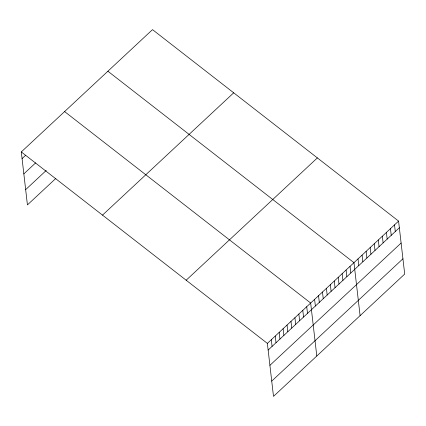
<?xml version="1.0" encoding="UTF-8"?>
<svg xmlns="http://www.w3.org/2000/svg" width="426" height="426" viewBox="0 0 426 426"><rect width="100%" height="100%" fill="white"/><g stroke="black" fill="none" stroke-linecap="round" stroke-linejoin="round"><path stroke-width="0.64" d="M21.3 151.938L152.503 29.634L398.571 221.094L404.7 274.062L273.497 396.366L267.368 343.399L21.3 151.938L27.429 204.906L55.854 178.409M22.072 158.605L25.571 155.341M23.84 173.883L35.646 162.876M25.661 189.629L46.216 170.469M102.501 215.119L233.704 92.815M186.167 280.217L317.37 157.908M267.368 343.399L398.571 221.094M268.14 350.065L399.343 227.761M269.908 365.343L401.111 243.038M271.729 381.089L402.932 258.784M107.895 71.217L353.963 262.677L360.092 315.645M64.598 111.575L310.666 303.035L316.795 356.008M394.513 224.869L395.285 231.542M390.461 228.65L391.233 235.317M386.403 232.431L387.175 239.098M382.351 236.212L383.123 242.879M378.293 239.992L379.065 246.659M374.241 243.773L375.008 250.44M370.183 247.554L370.955 254.221M366.126 251.335L366.898 258.002M362.073 255.115L362.845 261.782M358.016 258.896L358.788 265.563M350.028 266.346L350.795 273.013M346.088 270.015L346.86 276.682M342.153 273.684L342.925 280.351M338.217 277.353L338.99 284.02M334.282 281.022L335.054 287.688M330.347 284.69L331.119 291.357M326.412 288.359L327.179 295.026M322.471 292.028L323.243 298.695M318.536 295.697L319.308 302.364M314.601 299.366L315.373 306.033M306.731 306.704L307.503 313.371M302.795 310.373L303.562 317.04M298.855 314.042L299.627 320.709M294.92 317.711L295.692 324.378M290.985 321.38L291.757 328.047M287.049 325.049L287.822 331.721M283.114 328.723L283.886 335.39M279.179 332.392L279.946 339.059M275.239 336.061L276.011 342.728M271.303 339.73L272.076 346.397"/></g></svg>
